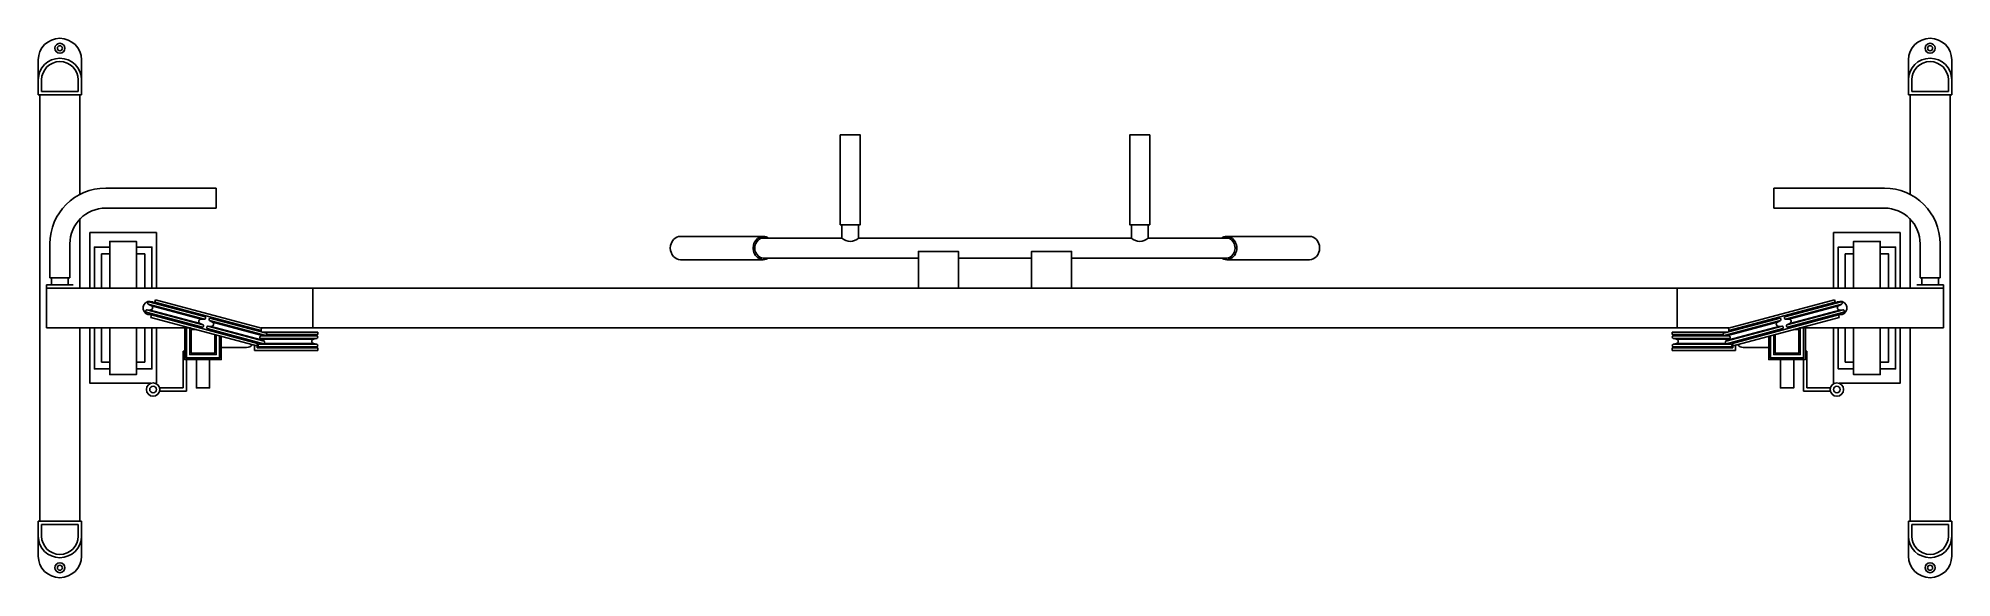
# Model space of a CAD drawing. Header units: millimetres. Extents: x 1389.11 to 1392.71, y 2706.46 to 2707.47.
import ezdxf

# ---------------------------------------------------------------- set-up
doc = ezdxf.new("R2010")
doc.units = ezdxf.units.MM
doc.header["$LTSCALE"] = 10
doc.layers.add('Equipam_fitness', color=1, linetype='Continuous')

msp = doc.modelspace()

# ---------------------------------------------------------------- linework, layer by layer
at = {"layer": 'Equipam_fitness'}
for p, q in [((1389.1115, 2707.3667), (1389.1115, 2707.4323)), ((1389.1928, 2707.3667), (1389.1928, 2707.4323)), ((1392.624, 2707.3667), (1392.624, 2707.4323)), ((1392.7053, 2707.3667), (1392.7053, 2707.4323)), ((1389.1178, 2707.3729), (1389.1178, 2707.3948)), ((1389.1865, 2707.3729), (1389.1865, 2707.3948)), ((1392.6303, 2707.3729), (1392.6303, 2707.3948)), ((1392.699, 2707.3729), (1392.699, 2707.3948)), ((1389.1928, 2707.3667), (1389.1115, 2707.3667)), ((1389.1865, 2707.3729), (1389.1178, 2707.3729)), ((1392.624, 2707.3667), (1392.7053, 2707.3667)), ((1392.6303, 2707.3729), (1392.699, 2707.3729)), ((1389.2381, 2707.1917), (1389.4459, 2707.1917)), ((1389.4459, 2707.1542), (1389.4459, 2707.1917)), ((1392.5787, 2707.1917), (1392.3709, 2707.1917)), ((1392.3709, 2707.1542), (1392.3709, 2707.1917)), ((1389.2381, 2707.1542), (1389.4459, 2707.1542)), ((1392.5787, 2707.1542), (1392.3709, 2707.1542)), ((1389.1334, 2707.0234), (1389.1334, 2707.087)), ((1389.1709, 2707.0234), (1389.1709, 2707.087)), ((1390.6209, 2707.0979), (1390.4727, 2707.0979)), ((1391.1646, 2707.0979), (1390.6521, 2707.0979)), ((1391.3441, 2707.0979), (1391.1959, 2707.0979)), ((1392.6459, 2707.0234), (1392.6459, 2707.087)), ((1392.6834, 2707.0234), (1392.6834, 2707.087)), ((1390.7646, 2707.0604), (1390.4727, 2707.0604)), ((1390.9771, 2707.0604), (1390.8396, 2707.0604)), ((1391.3441, 2707.0604), (1391.0521, 2707.0604)), ((1389.1271, 2706.9292), (1389.1271, 2707.0104)), ((1389.1271, 2707.0104), (1389.1771, 2707.0104)), ((1392.6896, 2707.0042), (1389.1271, 2707.0042)), ((1389.1334, 2707.0234), (1389.1709, 2707.0234)), ((1389.1365, 2707.0104), (1389.1365, 2707.0234)), ((1389.1678, 2707.0104), (1389.1678, 2707.0234)), ((1389.6271, 2706.9292), (1389.6271, 2707.0042)), ((1392.1896, 2706.9292), (1392.1896, 2707.0042)), ((1392.6896, 2707.0104), (1392.6396, 2707.0104)), ((1392.6834, 2707.0234), (1392.6459, 2707.0234)), ((1392.649, 2707.0104), (1392.649, 2707.0234)), ((1392.6803, 2707.0104), (1392.6803, 2707.0234)), ((1392.6896, 2706.9292), (1392.6896, 2707.0104)), ((1389.314, 2706.9588), (1389.42, 2706.9304)), ((1389.3153, 2706.9632), (1389.3218, 2706.9629)), ((1389.3153, 2706.9632), (1389.421, 2706.9349)), ((1389.3239, 2706.9709), (1389.3182, 2706.9739)), ((1389.3182, 2706.9739), (1389.4239, 2706.9455)), ((1389.3192, 2706.9784), (1389.4253, 2706.95)), ((1389.3218, 2706.9629), (1389.4153, 2706.9379)), ((1389.3239, 2706.9709), (1389.4175, 2706.9458)), ((1389.3272, 2706.9763), (1389.3272, 2706.9763)), ((1389.3299, 2706.9753), (1389.3318, 2706.9823)), ((1389.3306, 2706.9778), (1389.5298, 2706.9244)), ((1389.3318, 2706.9823), (1389.531, 2706.9289)), ((1389.3628, 2706.9667), (1389.3634, 2706.969)), ((1389.3634, 2706.969), (1389.3823, 2706.9639)), ((1389.3686, 2706.9676), (1389.3686, 2706.9676)), ((1389.3823, 2706.9639), (1389.3817, 2706.9616)), ((1392.4849, 2706.9823), (1392.2857, 2706.9289)), ((1392.4862, 2706.9778), (1392.2869, 2706.9244)), ((1392.4975, 2706.9784), (1392.3915, 2706.95)), ((1392.4986, 2706.9739), (1392.3929, 2706.9455)), ((1392.5014, 2706.9632), (1392.3957, 2706.9349)), ((1392.5028, 2706.9588), (1392.3967, 2706.9304)), ((1392.4928, 2706.9709), (1392.3993, 2706.9458)), ((1392.495, 2706.9629), (1392.4014, 2706.9379)), ((1392.4533, 2706.969), (1392.4344, 2706.9639)), ((1392.4344, 2706.9639), (1392.4351, 2706.9616)), ((1392.4482, 2706.9676), (1392.4482, 2706.9676)), ((1392.454, 2706.9667), (1392.4533, 2706.969)), ((1392.4868, 2706.9753), (1392.4849, 2706.9823)), ((1392.4895, 2706.9763), (1392.4895, 2706.9763)), ((1392.4928, 2706.9709), (1392.4986, 2706.9739)), ((1392.5014, 2706.9632), (1392.495, 2706.9629)), ((1389.3973, 2706.9292), (1389.1271, 2706.9292)), ((1389.3229, 2706.9491), (1389.3244, 2706.9547)), ((1389.5221, 2706.8957), (1389.3229, 2706.9491)), ((1389.5234, 2706.9003), (1389.3241, 2706.9536)), ((1389.3569, 2706.9448), (1389.3575, 2706.9471)), ((1389.3569, 2706.9448), (1389.3758, 2706.9398)), ((1389.3764, 2706.942), (1389.3758, 2706.9398)), ((1389.4153, 2706.9379), (1389.421, 2706.9349)), ((1389.4173, 2706.9522), (1389.4173, 2706.9521)), ((1389.4239, 2706.9455), (1389.4175, 2706.9458)), ((1389.5347, 2706.8996), (1389.4287, 2706.928)), ((1389.4365, 2706.9322), (1389.4301, 2706.9325)), ((1389.5358, 2706.9042), (1389.4301, 2706.9325)), ((1389.4329, 2706.9431), (1389.4386, 2706.9402)), ((1389.5386, 2706.9148), (1389.4329, 2706.9431)), ((1389.54, 2706.9193), (1389.4339, 2706.9477)), ((1389.53, 2706.9071), (1389.4365, 2706.9322)), ((1389.5322, 2706.9151), (1389.4386, 2706.9402)), ((1389.4419, 2706.9456), (1389.4419, 2706.9455)), ((1389.4781, 2706.9383), (1389.4775, 2706.936)), ((1389.497, 2706.9332), (1389.4781, 2706.9383)), ((1389.4918, 2706.9346), (1389.4918, 2706.9346)), ((1389.4964, 2706.9309), (1389.497, 2706.9332)), ((1389.531, 2706.9289), (1389.5292, 2706.9221)), ((1389.5301, 2706.9292), (1392.2867, 2706.9292)), ((1389.532, 2706.9214), (1389.532, 2706.9214)), ((1389.5321, 2706.9214), (1389.6365, 2706.9214)), ((1389.6365, 2706.9214), (1389.6365, 2706.9167)), ((1392.2846, 2706.9214), (1392.1803, 2706.9214)), ((1392.1803, 2706.9214), (1392.1803, 2706.9167)), ((1392.2768, 2706.9193), (1392.3828, 2706.9477)), ((1392.2781, 2706.9148), (1392.3838, 2706.9431)), ((1392.281, 2706.9042), (1392.3867, 2706.9325)), ((1392.282, 2706.8996), (1392.3881, 2706.928)), ((1392.2846, 2706.9151), (1392.3781, 2706.9402)), ((1392.2848, 2706.9214), (1392.2848, 2706.9214)), ((1392.2857, 2706.9289), (1392.2875, 2706.9221)), ((1392.2867, 2706.9071), (1392.3803, 2706.9322)), ((1392.2934, 2706.9003), (1392.4926, 2706.9536)), ((1392.2946, 2706.8957), (1392.4938, 2706.9491)), ((1392.3197, 2706.9332), (1392.3386, 2706.9383)), ((1392.3203, 2706.9309), (1392.3197, 2706.9332)), ((1392.3249, 2706.9346), (1392.3249, 2706.9346)), ((1392.3386, 2706.9383), (1392.3393, 2706.936)), ((1392.3748, 2706.9456), (1392.3748, 2706.9455)), ((1392.3838, 2706.9431), (1392.3781, 2706.9402)), ((1392.3803, 2706.9322), (1392.3867, 2706.9325)), ((1392.3929, 2706.9455), (1392.3993, 2706.9458)), ((1392.4014, 2706.9379), (1392.3957, 2706.9349)), ((1392.3994, 2706.9522), (1392.3995, 2706.9521)), ((1392.4195, 2706.9292), (1392.6896, 2706.9292)), ((1392.4403, 2706.942), (1392.4409, 2706.9398)), ((1392.4598, 2706.9448), (1392.4409, 2706.9398)), ((1392.4598, 2706.9448), (1392.4592, 2706.9471)), ((1392.4938, 2706.9491), (1392.4923, 2706.9547)), ((1389.3865, 2706.8854), (1389.3834, 2706.8854)), ((1389.3834, 2706.8854), (1389.3834, 2706.8167)), ((1389.5029, 2706.8925), (1389.4553, 2706.8925)), ((1389.4722, 2706.9164), (1389.4716, 2706.9141)), ((1389.4905, 2706.909), (1389.4716, 2706.9141)), ((1389.4905, 2706.909), (1389.4912, 2706.9113)), ((1389.5178, 2706.887), (1389.5178, 2706.8969)), ((1389.5178, 2706.887), (1389.6365, 2706.887)), ((1389.524, 2706.9025), (1389.5221, 2706.8957)), ((1389.5224, 2706.8917), (1389.5224, 2706.8965)), ((1389.5224, 2706.8917), (1389.6365, 2706.8917)), ((1389.6352, 2706.894), (1389.5253, 2706.894)), ((1389.5318, 2706.9001), (1389.5255, 2706.8987)), ((1389.635, 2706.8987), (1389.5255, 2706.8987)), ((1389.635, 2706.9097), (1389.5279, 2706.9097)), ((1389.5281, 2706.9091), (1389.5318, 2706.9083)), ((1389.6352, 2706.9143), (1389.5295, 2706.9143)), ((1389.5358, 2706.9042), (1389.53, 2706.9071)), ((1389.5305, 2706.9144), (1389.5305, 2706.9143)), ((1389.6287, 2706.9083), (1389.5318, 2706.9083)), ((1389.5331, 2706.9001), (1389.5318, 2706.9001)), ((1389.5322, 2706.9151), (1389.5386, 2706.9148)), ((1389.6287, 2706.9001), (1389.5355, 2706.9001)), ((1389.5405, 2706.9167), (1389.6365, 2706.9167)), ((1389.59, 2706.9167), (1389.5705, 2706.9167)), ((1389.5705, 2706.9167), (1389.5705, 2706.9143)), ((1389.5705, 2706.894), (1389.5705, 2706.8917)), ((1389.59, 2706.8917), (1389.5705, 2706.8917)), ((1389.5847, 2706.9167), (1389.5847, 2706.9167)), ((1389.59, 2706.9143), (1389.59, 2706.9167)), ((1389.59, 2706.8917), (1389.59, 2706.894)), ((1389.6269, 2706.9143), (1389.6269, 2706.9143)), ((1389.6287, 2706.9083), (1389.635, 2706.9097)), ((1389.635, 2706.8987), (1389.6287, 2706.9001)), ((1389.6365, 2706.8917), (1389.6365, 2706.887)), ((1392.2763, 2706.9167), (1392.1803, 2706.9167)), ((1392.2943, 2706.8917), (1392.1803, 2706.8917)), ((1392.1803, 2706.8917), (1392.1803, 2706.887)), ((1392.299, 2706.887), (1392.1803, 2706.887)), ((1392.1816, 2706.9143), (1392.2872, 2706.9143)), ((1392.1816, 2706.894), (1392.2914, 2706.894)), ((1392.1818, 2706.9097), (1392.2889, 2706.9097)), ((1392.1881, 2706.9083), (1392.1818, 2706.9097)), ((1392.1818, 2706.8987), (1392.1881, 2706.9001)), ((1392.1818, 2706.8987), (1392.2912, 2706.8987)), ((1392.1881, 2706.9083), (1392.2849, 2706.9083)), ((1392.1881, 2706.9001), (1392.2812, 2706.9001)), ((1392.1899, 2706.9143), (1392.1899, 2706.9143)), ((1392.2267, 2706.9167), (1392.2463, 2706.9167)), ((1392.2267, 2706.9143), (1392.2267, 2706.9167)), ((1392.2267, 2706.8917), (1392.2267, 2706.894)), ((1392.2267, 2706.8917), (1392.2463, 2706.8917)), ((1392.2321, 2706.9167), (1392.2321, 2706.9167)), ((1392.2463, 2706.9167), (1392.2463, 2706.9143)), ((1392.2463, 2706.894), (1392.2463, 2706.8917)), ((1392.2846, 2706.9151), (1392.2781, 2706.9148)), ((1392.281, 2706.9042), (1392.2867, 2706.9071)), ((1392.2837, 2706.9001), (1392.2849, 2706.9001)), ((1392.2886, 2706.9091), (1392.2849, 2706.9083)), ((1392.2849, 2706.9001), (1392.2912, 2706.8987)), ((1392.2863, 2706.9144), (1392.2862, 2706.9143)), ((1392.2928, 2706.9025), (1392.2946, 2706.8957)), ((1392.2943, 2706.8917), (1392.2943, 2706.8965)), ((1392.299, 2706.887), (1392.299, 2706.8969)), ((1392.3138, 2706.8925), (1392.3615, 2706.8925)), ((1392.3262, 2706.909), (1392.3256, 2706.9113)), ((1392.3262, 2706.909), (1392.3451, 2706.9141)), ((1392.3445, 2706.9164), (1392.3451, 2706.9141)), ((1392.4303, 2706.8854), (1392.4334, 2706.8854)), ((1392.4334, 2706.8854), (1392.4334, 2706.8167)), ((1389.3896, 2706.8698), (1389.3896, 2706.8104)), ((1392.4271, 2706.8698), (1392.4271, 2706.8104)), ((1389.3396, 2706.8104), (1389.3396, 2706.8167)), ((1389.3834, 2706.8167), (1389.3396, 2706.8167)), ((1392.4334, 2706.8167), (1392.4771, 2706.8167)), ((1392.4771, 2706.8104), (1392.4771, 2706.8167)), ((1389.3896, 2706.8104), (1389.3396, 2706.8104)), ((1392.4271, 2706.8104), (1392.4771, 2706.8104)), ((1389.1115, 2706.5667), (1389.1115, 2706.5011)), ((1389.1928, 2706.5667), (1389.1115, 2706.5667)), ((1389.1928, 2706.5667), (1389.1928, 2706.5011)), ((1392.624, 2706.5667), (1392.624, 2706.5011)), ((1392.624, 2706.5667), (1392.7053, 2706.5667)), ((1392.7053, 2706.5667), (1392.7053, 2706.5011)), ((1389.1178, 2706.5604), (1389.1178, 2706.5386)), ((1389.1865, 2706.5604), (1389.1178, 2706.5604)), ((1389.1865, 2706.5604), (1389.1865, 2706.5386)), ((1392.6303, 2706.5604), (1392.699, 2706.5604)), ((1392.6303, 2706.5604), (1392.6303, 2706.5386)), ((1392.699, 2706.5604), (1392.699, 2706.5386))]:
    msp.add_line(p, q, dxfattribs=at)
for points in [[(1389.1146, 2706.5667), (1389.1146, 2707.3667)], [(1389.1896, 2707.3667), (1389.1896, 2707.1798)], [(1392.6271, 2707.3667), (1392.6271, 2707.1798)], [(1392.7021, 2706.5667), (1392.7021, 2707.3667)], [(1389.1896, 2707.1336), (1389.1896, 2707.0042)], [(1389.2084, 2707.0042), (1389.2084, 2707.1081), (1389.3334, 2707.1081), (1389.3334, 2707.0042)], [(1390.4828, 2707.0604), (1390.4809, 2707.0593), (1390.4788, 2707.0583), (1390.4759, 2707.0576), (1390.4732, 2707.0573), (1390.3175, 2707.0573), (1390.3138, 2707.0577), (1390.3106, 2707.0588), (1390.3076, 2707.0606), (1390.3047, 2707.0631), (1390.302, 2707.0667), (1390.2999, 2707.0712), (1390.299, 2707.0746), (1390.2986, 2707.0792), (1390.299, 2707.0837), (1390.2999, 2707.0872), (1390.302, 2707.0916), (1390.3047, 2707.0952), (1390.3076, 2707.0978), (1390.3106, 2707.0995), (1390.3138, 2707.1006), (1390.3175, 2707.1011), (1390.4731, 2707.1011), (1390.4759, 2707.1008), (1390.4788, 2707.1), (1390.4809, 2707.0991), (1390.4828, 2707.0979)], [(1390.4731, 2707.1011), (1390.4701, 2707.1008), (1390.4665, 2707.0997), (1390.4624, 2707.0971), (1390.4585, 2707.0929), (1390.4568, 2707.0901), (1390.4557, 2707.0875), (1390.455, 2707.0851), (1390.4545, 2707.0824), (1390.4543, 2707.0807), (1390.4543, 2707.0792), (1390.4543, 2707.0777), (1390.4545, 2707.0759), (1390.455, 2707.0733), (1390.4557, 2707.0708), (1390.4568, 2707.0683), (1390.4585, 2707.0655), (1390.4624, 2707.0612), (1390.4665, 2707.0587), (1390.4701, 2707.0576), (1390.4731, 2707.0573), (1390.4732, 2707.0573)], [(1390.6209, 2707.1229), (1390.6209, 2707.0979)], [(1390.6521, 2707.0979), (1390.6521, 2707.1229)], [(1391.1646, 2707.0979), (1391.1646, 2707.1229)], [(1391.1959, 2707.1229), (1391.1959, 2707.0979)], [(1391.3339, 2707.0604), (1391.3358, 2707.0593), (1391.3379, 2707.0583), (1391.3408, 2707.0576), (1391.3436, 2707.0573), (1391.4993, 2707.0573), (1391.503, 2707.0577), (1391.5062, 2707.0588), (1391.5092, 2707.0606), (1391.5121, 2707.0631), (1391.5148, 2707.0667), (1391.5168, 2707.0712), (1391.5177, 2707.0746), (1391.5181, 2707.0792), (1391.5177, 2707.0837), (1391.5168, 2707.0872), (1391.5148, 2707.0916), (1391.5121, 2707.0952), (1391.5092, 2707.0978), (1391.5062, 2707.0995), (1391.503, 2707.1006), (1391.4993, 2707.1011), (1391.3436, 2707.1011), (1391.3408, 2707.1008), (1391.3379, 2707.1), (1391.3358, 2707.0991), (1391.3339, 2707.0979)], [(1391.3436, 2707.1011), (1391.3466, 2707.1008), (1391.3503, 2707.0997), (1391.3544, 2707.0971), (1391.3583, 2707.0929), (1391.3599, 2707.0901), (1391.361, 2707.0875), (1391.3618, 2707.0851), (1391.3623, 2707.0824), (1391.3624, 2707.0807), (1391.3625, 2707.0792), (1391.3624, 2707.0777), (1391.3623, 2707.0759), (1391.3618, 2707.0733), (1391.361, 2707.0708), (1391.3599, 2707.0683), (1391.3583, 2707.0655), (1391.3544, 2707.0612), (1391.3503, 2707.0587), (1391.3466, 2707.0576), (1391.3436, 2707.0573), (1391.3436, 2707.0573)], [(1392.6084, 2707.0042), (1392.6084, 2707.1081), (1392.4834, 2707.1081), (1392.4834, 2707.0042)], [(1392.6271, 2707.1336), (1392.6271, 2707.0042)], [(1389.217, 2707.0042), (1389.217, 2707.0811), (1389.2459, 2707.0811)], [(1389.2303, 2707.0042), (1389.2303, 2707.0682), (1389.2459, 2707.0682)], [(1389.2959, 2707.0811), (1389.3248, 2707.0811), (1389.3248, 2707.0042)], [(1389.2959, 2707.0682), (1389.3115, 2707.0682), (1389.3115, 2707.0042)], [(1390.4751, 2707.0604), (1390.4727, 2707.0604), (1390.4696, 2707.0608), (1390.4669, 2707.0618), (1390.464, 2707.0637), (1390.4608, 2707.0675), (1390.459, 2707.0708), (1390.4582, 2707.0732), (1390.4576, 2707.0761), (1390.4574, 2707.0783), (1390.4574, 2707.0792), (1390.4574, 2707.08), (1390.4576, 2707.0823), (1390.4582, 2707.0852), (1390.459, 2707.0876), (1390.4608, 2707.0909), (1390.464, 2707.0946), (1390.4669, 2707.0965), (1390.4696, 2707.0975), (1390.4727, 2707.0979), (1390.4751, 2707.0979)], [(1391.3417, 2707.0604), (1391.3441, 2707.0604), (1391.3472, 2707.0608), (1391.3499, 2707.0618), (1391.3527, 2707.0637), (1391.356, 2707.0675), (1391.3577, 2707.0708), (1391.3585, 2707.0732), (1391.3591, 2707.0761), (1391.3593, 2707.0783), (1391.3593, 2707.0792), (1391.3593, 2707.08), (1391.3591, 2707.0823), (1391.3585, 2707.0852), (1391.3577, 2707.0876), (1391.356, 2707.0909), (1391.3527, 2707.0946), (1391.3499, 2707.0965), (1391.3472, 2707.0975), (1391.3441, 2707.0979), (1391.3417, 2707.0979)], [(1392.5209, 2707.0811), (1392.492, 2707.0811), (1392.492, 2707.0042)], [(1392.5209, 2707.0682), (1392.5053, 2707.0682), (1392.5053, 2707.0042)], [(1392.5998, 2707.0042), (1392.5998, 2707.0811), (1392.5709, 2707.0811)], [(1392.5865, 2707.0042), (1392.5865, 2707.0682), (1392.5709, 2707.0682)], [(1389.1896, 2706.9292), (1389.1896, 2706.5667)], [(1389.3228, 2706.8253), (1389.2084, 2706.8253), (1389.2084, 2706.9292)], [(1389.2459, 2706.8522), (1389.217, 2706.8522), (1389.217, 2706.9292)], [(1389.2459, 2706.8651), (1389.2303, 2706.8651), (1389.2303, 2706.9292)], [(1389.3115, 2706.9292), (1389.3115, 2706.8651), (1389.2959, 2706.8651)], [(1389.3248, 2706.9292), (1389.3248, 2706.8522), (1389.2959, 2706.8522)], [(1389.3334, 2706.9292), (1389.3334, 2706.8253), (1389.3315, 2706.8253)], [(1389.4553, 2706.9136), (1389.4553, 2706.8698), (1389.3865, 2706.8698), (1389.3865, 2706.9292)], [(1389.4521, 2706.9145), (1389.4521, 2706.8729), (1389.3896, 2706.8729), (1389.3896, 2706.9292)], [(1389.4459, 2706.9162), (1389.4459, 2706.8792), (1389.3959, 2706.8792), (1389.3959, 2706.9292), (1389.3973, 2706.9292)], [(1389.4429, 2706.917), (1389.4429, 2706.8822), (1389.3989, 2706.8822), (1389.3989, 2706.9262), (1389.4085, 2706.9262)], [(1392.3615, 2706.9136), (1392.3615, 2706.8698), (1392.4303, 2706.8698), (1392.4303, 2706.9292)], [(1392.3646, 2706.9145), (1392.3646, 2706.8729), (1392.4271, 2706.8729), (1392.4271, 2706.9292)], [(1392.3709, 2706.9162), (1392.3709, 2706.8792), (1392.4209, 2706.8792), (1392.4209, 2706.9292), (1392.4195, 2706.9292)], [(1392.3739, 2706.917), (1392.3739, 2706.8822), (1392.4179, 2706.8822), (1392.4179, 2706.9262), (1392.4083, 2706.9262)], [(1392.4834, 2706.9292), (1392.4834, 2706.8253), (1392.4853, 2706.8253)], [(1392.492, 2706.9292), (1392.492, 2706.8522), (1392.5209, 2706.8522)], [(1392.494, 2706.8253), (1392.6084, 2706.8253), (1392.6084, 2706.9292)], [(1392.5053, 2706.9292), (1392.5053, 2706.8651), (1392.5209, 2706.8651)], [(1392.5709, 2706.8522), (1392.5998, 2706.8522), (1392.5998, 2706.9292)], [(1392.5709, 2706.8651), (1392.5865, 2706.8651), (1392.5865, 2706.9292)], [(1392.6271, 2706.9292), (1392.6271, 2706.5667)], [(1389.4334, 2706.8698), (1389.4334, 2706.8167), (1389.4084, 2706.8167), (1389.4084, 2706.8698)], [(1392.3834, 2706.8698), (1392.3834, 2706.8167), (1392.4084, 2706.8167), (1392.4084, 2706.8698)]]:
    msp.add_lwpolyline(points, dxfattribs=at)
for points in [[(1390.6178, 2707.1229), (1390.6553, 2707.1229), (1390.6553, 2707.2917), (1390.6178, 2707.2917)], [(1391.199, 2707.1229), (1391.1615, 2707.1229), (1391.1615, 2707.2917), (1391.199, 2707.2917)], [(1389.2459, 2707.0042), (1389.2959, 2707.0042), (1389.2959, 2707.0917), (1389.2459, 2707.0917)], [(1390.7646, 2707.0042), (1390.8396, 2707.0042), (1390.8396, 2707.0729), (1390.7646, 2707.0729)], [(1391.0521, 2707.0042), (1390.9771, 2707.0042), (1390.9771, 2707.0729), (1391.0521, 2707.0729)], [(1392.5709, 2707.0042), (1392.5209, 2707.0042), (1392.5209, 2707.0917), (1392.5709, 2707.0917)], [(1389.2459, 2706.9292), (1389.2959, 2706.9292), (1389.2959, 2706.8417), (1389.2459, 2706.8417)], [(1392.5709, 2706.9292), (1392.5209, 2706.9292), (1392.5209, 2706.8417), (1392.5709, 2706.8417)]]:
    msp.add_lwpolyline(points, close=True, dxfattribs=at)
for centre, radius in [((1389.1521, 2707.4542), 0.00937), ((1392.6646, 2707.4542), 0.00937), ((1389.1521, 2707.4542), 0.00469), ((1392.6646, 2707.4542), 0.00469), ((1389.3271, 2706.8136), 0.0125), ((1389.3271, 2706.8136), 0.00625), ((1392.4896, 2706.8136), 0.0125), ((1392.4896, 2706.8136), 0.00625), ((1389.1521, 2706.4792), 0.00937), ((1389.1521, 2706.4792), 0.00469), ((1392.6646, 2706.4792), 0.00937), ((1392.6646, 2706.4792), 0.00469)]:
    msp.add_circle(centre, radius, dxfattribs=at)
for centre, radius, start, end in [((1389.1521, 2707.4323), 0.0406, 0, 180), ((1392.6646, 2707.4323), 0.0406, 0, 180), ((1389.1521, 2707.3948), 0.0406, 0, 180), ((1389.1521, 2707.3948), 0.0344, 0, 180), ((1392.6646, 2707.3948), 0.0406, 0, 180), ((1392.6646, 2707.3948), 0.0344, 0, 180), ((1389.2381, 2707.087), 0.1047, 90, 180), ((1392.5787, 2707.087), 0.1047, 0, 90), ((1389.2381, 2707.087), 0.0672, 90, 180), ((1392.5787, 2707.087), 0.0672, 0, 90), ((1390.6365, 2707.1143), 0.0227, 226.3972, 313.6028), ((1391.1803, 2707.1143), 0.0227, 226.3972, 313.6028), ((1389.3209, 2706.9667), 0.0125, 45.6771, 296.0509), ((1389.3161, 2706.9605), 0.00279, 106.1304, 219.0136), ((1389.3202, 2706.9758), 0.00279, 110.9864, 223.8696), ((1392.4959, 2706.9667), 0.0125, 243.9491, 134.3229), ((1392.4965, 2706.9758), 0.00279, 316.1304, 69.0136), ((1392.5006, 2706.9605), 0.00279, 320.9864, 73.8696), ((1389.419, 2706.933), 0.00279, 290.9864, 43.8696), ((1389.4231, 2706.9482), 0.00279, 286.1304, 39.0136), ((1389.4308, 2706.9298), 0.00279, 106.1304, 219.0136), ((1389.4349, 2706.9451), 0.00279, 110.9864, 223.8696), ((1392.3818, 2706.9451), 0.00279, 316.1304, 69.0136), ((1392.3859, 2706.9298), 0.00279, 320.9864, 73.8696), ((1392.3936, 2706.9482), 0.00279, 140.9864, 253.8696), ((1392.3977, 2706.933), 0.00279, 136.1304, 249.0136), ((1389.5029, 2706.9042), 0.0117, 270, 329.1818), ((1389.527, 2706.8963), 0.00279, 121.1304, 234.0136), ((1389.5337, 2706.9022), 0.00279, 290.9864, 43.8696), ((1389.5378, 2706.9175), 0.00279, 286.1304, 39.0136), ((1389.6335, 2706.9121), 0.00279, 301.1304, 54.0136), ((1389.6335, 2706.8963), 0.00279, 305.9864, 58.8696), ((1392.1832, 2706.9121), 0.00279, 125.9864, 238.8696), ((1392.1832, 2706.8963), 0.00279, 121.1304, 234.0136), ((1392.2789, 2706.9175), 0.00279, 140.9864, 253.8696), ((1392.283, 2706.9022), 0.00279, 136.1304, 249.0136), ((1392.2898, 2706.8963), 0.00279, 305.9864, 58.8696), ((1392.3138, 2706.9042), 0.0117, 210.8182, 270), ((1389.1521, 2706.5386), 0.0406, 180, 0), ((1389.1521, 2706.5386), 0.0344, 180, 0), ((1392.6646, 2706.5386), 0.0406, 180, 0), ((1392.6646, 2706.5386), 0.0344, 180, 0), ((1389.1521, 2706.5011), 0.0406, 180, 0), ((1392.6646, 2706.5011), 0.0406, 180, 0)]:
    msp.add_arc(centre, radius, start, end, dxfattribs=at)
at = {"layer": 'Equipam_fitness', "extrusion": (4.07922e-16, 2.35514e-16, -1)}
for centre, start, end in [((-1389.322, 2706.9671), 116.5395, 273.4605), ((-1389.4172, 2706.9416), 296.5395, 93.4605)]:
    msp.add_arc(centre, 0.0042, start, end, dxfattribs=at)
at = {"layer": 'Equipam_fitness', "extrusion": (-4.07922e-16, 2.35514e-16, -1)}
for centre, start, end in [((-1392.4947, 2706.9671), 266.5395, 63.4605), ((-1392.3995, 2706.9416), 86.5395, 243.4605)]:
    msp.add_arc(centre, 0.0042, start, end, dxfattribs=at)
at = {"layer": 'Equipam_fitness', "extrusion": (-2.35514e-16, 4.07922e-16, -1)}
for centre, start, end in [((-1389.4367, 2706.9364), 116.5395, 273.4605), ((-1389.5319, 2706.9109), 296.5395, 93.4605)]:
    msp.add_arc(centre, 0.0042, start, end, dxfattribs=at)
at = {"layer": 'Equipam_fitness', "extrusion": (2.35514e-16, 4.07922e-16, -1)}
for centre, start, end in [((-1392.38, 2706.9364), 266.5395, 63.4605), ((-1392.2848, 2706.9109), 86.5395, 243.4605)]:
    msp.add_arc(centre, 0.0042, start, end, dxfattribs=at)
at = {"layer": 'Equipam_fitness', "extrusion": (-3.33067e-16, 3.33067e-16, -1)}
for centre, start, end in [((-1389.531, 2706.9042), 101.5395, 176.2335), ((-1389.531, 2706.9042), 249.9261, 258.4605), ((-1389.6295, 2706.9042), 281.5395, 78.4605)]:
    msp.add_arc(centre, 0.0042, start, end, dxfattribs=at)
at = {"layer": 'Equipam_fitness', "extrusion": (3.33067e-16, 3.33067e-16, -1)}
for centre, start, end in [((-1392.1872, 2706.9042), 101.5395, 258.4605), ((-1392.2858, 2706.9042), 3.7665, 78.4605), ((-1392.2858, 2706.9042), 281.5395, 290.0739)]:
    msp.add_arc(centre, 0.0042, start, end, dxfattribs=at)

doc.saveas('drawing.dxf')
